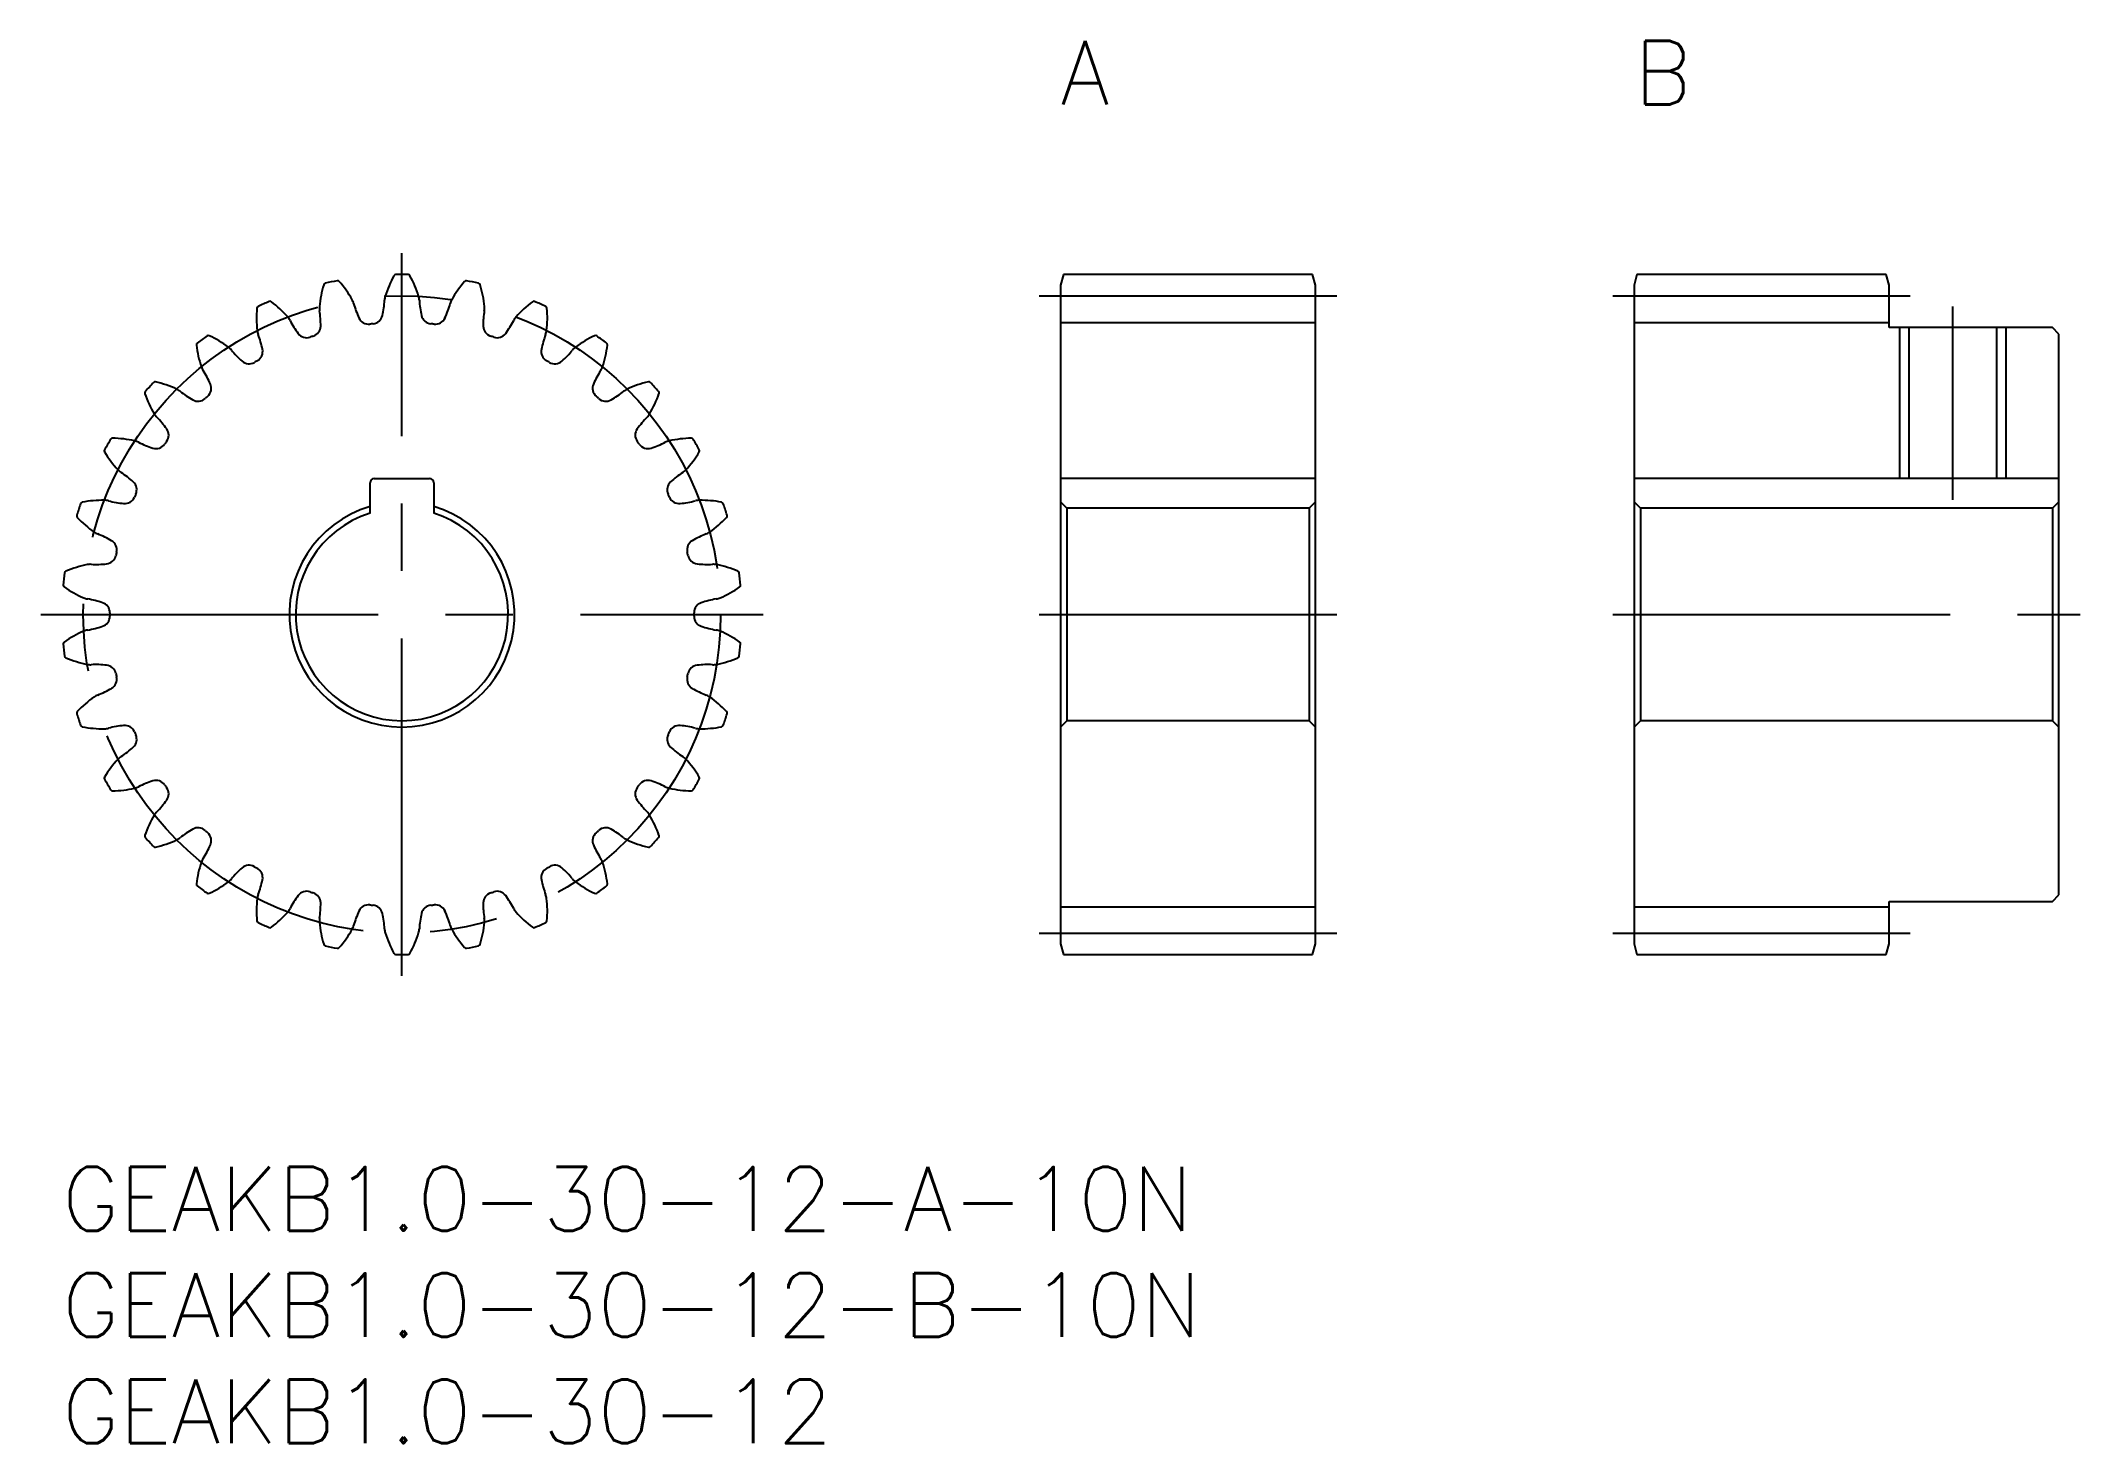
# Model space of a CAD drawing. Extents: x -1 to 95, y -13 to 53.
import ezdxf

# ---------------------------------------------------------------- set-up
doc = ezdxf.new("R2010")
doc.units = 0
doc.header["$LTSCALE"] = 0.5
doc.linetypes.add('CENTER', pattern=[50.8, 31.75, -6.35, 6.35, -6.35])
for name, color, linetype in [('MSM_CENTER', 1, 'CENTER'), ('MSM_CONTINUOUS', 7, 'CONTINUOUS'), ('MSM_NARROW', 5, 'CONTINUOUS'), ('MSM_PART_NUMBER', 7, 'CONTINUOUS')]:
    doc.layers.add(name, color=color, linetype=linetype)
doc.styles.get("Standard").update_dxf_attribs({"font": 'txt.shx', "height": 1, "bigfont": 'bigfont.shx'})

# ---------------------------------------------------------------- blocks, each defined once
blk = doc.blocks.new('*U3')
at = {"layer": 'MSM_PART_NUMBER'}
blk.add_text('GEAKB1.0-30-12-B-10N', height=3, dxfattribs=at).set_placement((0, -8))
blk = doc.blocks.new('*U4')
at = {"layer": 'MSM_PART_NUMBER'}
blk.add_text('GEAKB1.0-30-12-A-10N', height=3, dxfattribs=at).set_placement((0, -3))
blk = doc.blocks.new('*U5')
at = {"layer": 'MSM_PART_NUMBER'}
blk.add_text('A', height=3, dxfattribs=at).set_placement((47, 50))
blk = doc.blocks.new('*U6')
at = {"layer": 'MSM_PART_NUMBER'}
blk.add_text('B', height=3, dxfattribs=at).set_placement((74, 50))
blk = doc.blocks.new('*U7')
at = {"layer": 'MSM_PART_NUMBER'}
blk.add_text('GEAKB1.0-30-12', height=3, dxfattribs=at).set_placement((0, -13))

msp = doc.modelspace()

# ---------------------------------------------------------------- linework, layer by layer
at = {"layer": 'MSM_CENTER'}
for p, q in [((16, 9), (16, 43)), ((46, 41), (60, 41)), ((73, 41), (87, 41)), ((89, 31.4), (89, 40.5)), ((-1, 26), (33, 26)), ((46, 26), (60, 26)), ((73, 26), (95, 26)), ((46, 11), (60, 11)), ((73, 11), (87, 11))]:
    msp.add_line(p, q, dxfattribs=at)
msp.add_circle((16, 26), 15, dxfattribs=at)
at = {"layer": 'MSM_CONTINUOUS'}
for p, q in [((47.134, 42), (47, 41.5)), ((47, 41.5), (47, 10.5)), ((58.866, 42), (47.134, 42)), ((59, 41.5), (58.866, 42)), ((59, 10.5), (59, 41.5)), ((74.134, 42), (74, 41.5)), ((74, 41.5), (74, 10.5)), ((85.866, 42), (74.134, 42)), ((86, 41.5), (85.866, 42)), ((86, 39.5), (86, 41.5)), ((47, 39.75), (59, 39.75)), ((74, 39.75), (86, 39.75)), ((93.7, 39.5), (86, 39.5)), ((86.933, 39.5), (86.933, 32.4)), ((91.067, 39.5), (91.067, 32.4)), ((94, 39.2), (93.7, 39.5)), ((94, 12.8), (94, 39.2)), ((14.5, 30.77), (14.5, 32.2)), ((14.7, 32.4), (17.3, 32.4)), ((17.5, 32.2), (17.5, 30.77)), ((59, 32.4), (47, 32.4)), ((94, 32.4), (74, 32.4)), ((47.3, 31), (47, 31.3)), ((58.7, 31), (47.3, 31)), ((47.3, 31), (47.3, 21)), ((59, 31.3), (58.7, 31)), ((58.7, 31), (58.7, 21)), ((74.3, 31), (74, 31.3)), ((93.7, 31), (74.3, 31)), ((74.3, 31), (74.3, 21)), ((94, 31.3), (93.7, 31)), ((93.7, 31), (93.7, 21)), ((47.3, 21), (47, 20.7)), ((58.7, 21), (47.3, 21)), ((59, 20.7), (58.7, 21)), ((74.3, 21), (74, 20.7)), ((93.7, 21), (74.3, 21)), ((94, 20.7), (93.7, 21)), ((86, 10.5), (86, 12.5)), ((86, 12.5), (93.7, 12.5)), ((93.7, 12.5), (94, 12.8)), ((47, 12.25), (59, 12.25)), ((74, 12.25), (86, 12.25)), ((47, 10.5), (47.134, 10)), ((47.134, 10), (58.866, 10)), ((58.866, 10), (59, 10.5)), ((74, 10.5), (74.134, 10)), ((74.134, 10), (85.866, 10)), ((85.866, 10), (86, 10.5))]:
    msp.add_line(p, q, dxfattribs=at)
for centre, radius, start, end in [((17.099, 40.053), 5, 162.94301, 175), ((12.414, 41.49), 0.1, 103.0335, 162.943), ((16, 26), 16, 100.9665, 103.0335), ((12.975, 41.61), 0.1, 41.05699, 100.9665), ((9.28, 38.391), 5, 29, 41.05699), ((19.996, 39.518), 5, 150.94301, 163), ((15.713, 41.897), 0.1, 91.0335, 150.943), ((16, 26), 16, 88.9665, 91.0335), ((16.287, 41.897), 0.1, 29.05699, 88.9665), ((12.004, 39.518), 5, 17, 29.05699), ((22.72, 38.391), 5, 138.94301, 151), ((19.025, 41.61), 0.1, 79.0335, 138.94301), ((16, 26), 16, 76.9665, 79.0335), ((19.586, 41.49), 0.1, 17.05699, 76.96646), ((14.901, 40.053), 5, 5, 17.05699), ((14.153, 39.974), 5, 174.94301, 187), ((9.272, 40.406), 0.1, 115.0335, 174.943), ((16, 26), 16, 112.9665, 115.0335), ((9.796, 40.64), 0.1, 53.05699, 112.9665), ((6.851, 36.723), 5, 41, 53.05699), ((12.935, 40.417), 0.821, 174.99999, 188.59377), ((12.935, 40.417), 0.821, 15.40623, 29.00001), ((18.176, 41.865), 4.615, 195.44627, 204.42293), ((10.574, 41.066), 4.615, 347.57707, 356.55373), ((16, 40.739), 0.821, 162.99999, 176.59377), ((16, 40.739), 0.821, 3.40623, 17.00001), ((21.426, 41.066), 4.615, 183.44627, 192.42293), ((13.824, 41.865), 4.615, 335.57707, 344.55373), ((19.065, 40.417), 0.821, 150.99999, 164.59377), ((19.065, 40.417), 0.821, 351.40623, 5.00001), ((25.149, 36.723), 5, 126.94301, 139), ((22.204, 40.64), 0.1, 67.0335, 126.943), ((16, 26), 16, 64.9665, 67.0335), ((22.728, 40.406), 0.1, 5.05699, 64.96646), ((17.847, 39.974), 5, 353, 5.05699), ((10.005, 39.465), 0.821, 186.99999, 200.59377), ((10.005, 39.465), 0.821, 27.40623, 41.00001), ((14.83, 41.97), 4.615, 207.44627, 216.42293), ((11.675, 39.578), 0.5, 287.66834, 359.57707), ((7.56, 39.608), 4.615, 359.57707, 8.55373), ((14.428, 40.163), 0.5, 204.42293, 276.33167), ((16, 26), 13.75, 95.66833, 96.33167), ((14.593, 40.18), 0.5, 275.66833, 347.57707), ((17.407, 40.18), 0.5, 192.42293, 264.33167), ((16, 26), 13.75, 83.66833, 84.33167), ((17.572, 40.163), 0.5, 263.66833, 335.57707), ((24.44, 39.608), 4.615, 171.44627, 180.42293), ((20.325, 39.578), 0.5, 180.42293, 252.33167), ((17.17, 41.97), 4.615, 323.57707, 332.55373), ((21.995, 39.465), 0.821, 138.99999, 152.59377), ((21.995, 39.465), 0.821, 339.40623, 353.00001), ((6.424, 38.693), 0.1, 127.0335, 186.943), ((11.288, 39.285), 5, 186.94301, 199), ((16, 26), 16, 124.9665, 127.0335), ((6.888, 39.03), 0.1, 65.05699, 124.96652), ((4.821, 34.587), 5, 53, 65.05699), ((7.336, 37.924), 0.821, 39.40623, 53.00001), ((11.535, 41.378), 4.615, 219.44627, 228.42293), ((8.947, 38.382), 0.5, 299.66833, 11.57707), ((4.915, 37.556), 4.615, 11.57707, 20.55373), ((11.518, 39.527), 0.5, 216.42293, 288.33167), ((16, 26), 13.75, 107.66833, 108.33167), ((16, 26), 13.75, 71.66833, 72.33167), ((20.482, 39.527), 0.5, 251.66833, 323.57707), ((23.053, 38.382), 0.5, 168.42293, 240.33167), ((27.085, 37.556), 4.615, 159.44627, 168.42293), ((20.465, 41.378), 4.615, 311.57707, 320.55373), ((24.664, 37.924), 0.821, 126.99999, 140.59377), ((27.179, 34.587), 5, 114.94301, 127), ((25.112, 39.03), 0.1, 55.0335, 114.94301), ((16, 26), 16, 52.9665, 55.0335), ((20.712, 39.285), 5, 341, 353.05699), ((25.576, 38.693), 0.1, 353.05699, 52.96646), ((7.336, 37.924), 0.821, 198.99999, 212.59377), ((2.755, 34.999), 4.615, 23.57707, 32.55373), ((8.804, 38.299), 0.5, 228.42293, 300.33167), ((16, 26), 13.75, 119.66833, 120.33167), ((16, 26), 13.75, 59.66833, 60.33167), ((23.196, 38.299), 0.5, 239.66833, 311.57707), ((29.245, 34.999), 4.615, 147.44627, 156.42293), ((24.664, 37.924), 0.821, 327.40623, 341.00001), ((3.994, 36.424), 0.1, 139.0335, 198.943), ((16, 26), 16, 136.9665, 139.0335), ((4.378, 36.851), 0.1, 77.05699, 136.96652), ((3.28, 32.075), 5, 65, 77.05699), ((5.046, 35.863), 0.821, 51.40623, 65.00001), ((8.435, 40.114), 4.615, 231.44627, 240.42293), ((6.526, 36.645), 0.5, 311.66833, 23.57707), ((25.474, 36.645), 0.5, 156.42293, 228.33167), ((23.565, 40.114), 4.615, 299.57707, 308.55373), ((26.954, 35.863), 0.821, 114.99999, 128.59377), ((28.72, 32.075), 5, 102.94301, 115), ((27.622, 36.851), 0.1, 43.0335, 102.94301), ((16, 26), 16, 40.9665, 43.0335), ((28.006, 36.424), 0.1, 341.05699, 40.96647), ((8.629, 38.015), 5, 198.94301, 211), ((6.404, 36.534), 0.5, 240.42293, 312.33167), ((16, 26), 13.75, 131.66833, 132.33167), ((16, 26), 13.75, 47.66833, 48.33167), ((25.596, 36.534), 0.5, 227.66833, 299.57707), ((23.371, 38.015), 5, 329, 341.05699), ((5.046, 35.863), 0.821, 210.99999, 224.59377), ((1.173, 32.048), 4.615, 35.57707, 44.55373), ((4.52, 34.443), 0.5, 323.66833, 35.57707), ((27.48, 34.443), 0.5, 144.42293, 216.33167), ((30.827, 32.048), 4.615, 135.44627, 144.42293), ((26.954, 35.863), 0.821, 315.40623, 329.00001), ((2.089, 33.7), 0.1, 151.0335, 210.94301), ((16, 26), 16, 148.9665, 151.0335), ((6.292, 36.22), 5, 210.94301, 223), ((2.376, 34.197), 0.1, 89.05699, 148.96652), ((2.295, 29.298), 5, 77, 89.05699), ((3.235, 33.37), 0.821, 63.40623, 77.00001), ((5.666, 38.232), 4.615, 243.44627, 252.42293), ((4.423, 34.309), 0.5, 252.42293, 324.33167), ((16, 26), 13.75, 143.66833, 144.33167), ((16, 26), 13.75, 35.66833, 36.33167), ((27.577, 34.309), 0.5, 215.66833, 287.57707), ((26.334, 38.232), 4.615, 287.57707, 296.55373), ((28.765, 33.37), 0.821, 102.99999, 116.59377), ((29.705, 29.298), 5, 90.94301, 103), ((25.708, 36.22), 5, 317, 329.05699), ((29.624, 34.197), 0.1, 31.0335, 90.94301), ((16, 26), 16, 28.9665, 31.0335), ((29.911, 33.7), 0.1, 329.05699, 28.96647), ((3.235, 33.37), 0.821, 222.99999, 236.59377), ((0.24, 28.833), 4.615, 47.57707, 56.55373), ((31.76, 28.833), 4.615, 123.44627, 132.42293), ((28.765, 33.37), 0.821, 303.40623, 317.00001), ((3.016, 31.871), 0.5, 335.66833, 47.57708), ((14.7, 32.2), 0.2, 90, 180), ((17.3, 32.2), 0.2, 0, 90), ((28.984, 31.871), 0.5, 132.42293, 204.33167), ((16, 26), 16, 160.9665, 163.0335), ((0.969, 31.185), 0.1, 101.05699, 160.96649), ((1.909, 26.376), 5, 89, 101.05699), ((1.982, 30.555), 0.821, 75.40623, 89.00001), ((3.349, 35.816), 4.615, 255.44627, 264.42293), ((2.949, 31.721), 0.5, 264.42293, 336.33164), ((16, 26), 13.75, 155.66833, 156.33167), ((16, 26), 5.3, 106.44046, 73.55954), ((16, 26), 5, 107.4576, 72.5424), ((16, 26), 13.75, 23.66833, 24.33167), ((29.051, 31.721), 0.5, 203.66833, 275.57708), ((28.651, 35.816), 4.615, 275.57707, 284.55373), ((30.018, 30.555), 0.821, 90.99999, 104.59377), ((30.091, 26.376), 5, 78.94301, 91), ((31.031, 31.185), 0.1, 19.0335, 78.94301), ((16, 26), 16, 16.9665, 19.0335), ((0.792, 30.64), 0.1, 163.0335, 222.943), ((4.379, 33.978), 5, 222.94301, 235), ((1.982, 30.555), 0.821, 234.99999, 248.59377), ((-0.005, 25.495), 4.615, 59.57707, 68.55373), ((32.005, 25.495), 4.615, 111.44627, 120.42293), ((30.018, 30.555), 0.821, 291.40623, 305.00001), ((27.621, 33.978), 5, 305, 317.05699), ((31.208, 30.64), 0.1, 317.05699, 16.96647), ((2.079, 29.043), 0.5, 347.66833, 59.57708), ((16, 26), 13.75, 167.66833, 168.33167), ((29.921, 29.043), 0.5, 120.42293, 192.33167), ((16, 26), 13.75, 11.66833, 12.33167), ((16, 26), 16, 172.9665, 175.0335), ((0.22, 27.947), 0.1, 113.05699, 172.96649), ((2.139, 23.438), 5, 101, 113.05699), ((1.341, 27.541), 0.821, 87.40623, 101.00001), ((1.584, 32.972), 4.615, 267.44627, 276.42293), ((2.044, 28.882), 0.5, 276.42293, 348.33164), ((29.956, 28.882), 0.5, 191.66833, 263.57708), ((30.416, 32.972), 4.615, 263.57707, 272.55373), ((30.659, 27.541), 0.821, 78.99999, 92.59377), ((29.861, 23.438), 5, 66.94301, 79), ((31.78, 27.947), 0.1, 7.0335, 66.94301), ((16, 26), 16, 4.9665, 7.0335), ((0.16, 27.377), 0.1, 175.0335, 234.943), ((2.974, 31.388), 5, 234.94301, 247), ((29.026, 31.388), 5, 293, 305.05699), ((31.84, 27.377), 0.1, 305.05699, 4.96647), ((1.341, 27.541), 0.821, 246.99999, 260.59377), ((0.45, 22.178), 4.615, 71.57707, 80.55373), ((1.75, 26.082), 0.5, 359.66833, 71.57708), ((1.75, 25.918), 0.5, 288.42293, 0.33164), ((16, 26), 13.75, 179.66833, 180.33167), ((30.25, 26.082), 0.5, 108.42293, 180.33167), ((16, 26), 13.75, 359.66833, 0.33167), ((30.25, 25.918), 0.5, 179.66833, 251.57708), ((31.55, 22.178), 4.615, 99.44627, 108.42293), ((30.659, 27.541), 0.821, 279.40623, 293.00001), ((2.974, 20.612), 5, 113, 125.05699), ((1.341, 24.459), 0.821, 99.40623, 113.00001), ((0.45, 29.822), 4.615, 279.44627, 288.42293), ((31.55, 29.822), 4.615, 251.57707, 260.55373), ((30.659, 24.459), 0.821, 66.99999, 80.59377), ((29.026, 20.612), 5, 54.94301, 67), ((0.16, 24.623), 0.1, 125.05699, 184.96648), ((16, 26), 16, 184.9665, 187.0335), ((0.22, 24.053), 0.1, 187.0335, 246.943), ((31.78, 24.053), 0.1, 293.05699, 352.96647), ((16, 26), 16, 352.9665, 355.0335), ((31.84, 24.623), 0.1, 355.0335, 54.94301), ((2.139, 28.562), 5, 246.94301, 259), ((1.341, 24.459), 0.821, 258.99999, 272.59377), ((1.584, 19.028), 4.615, 83.57707, 92.55373), ((2.044, 23.118), 0.5, 11.66833, 83.57708), ((2.079, 22.957), 0.5, 300.42293, 12.33164), ((16, 26), 13.75, 191.66833, 192.33167), ((29.921, 22.957), 0.5, 167.66833, 239.57707), ((16, 26), 13.75, 347.66833, 348.33167), ((29.956, 23.118), 0.5, 96.42293, 168.33167), ((30.416, 19.028), 4.615, 87.44627, 96.42293), ((30.659, 24.459), 0.821, 267.40623, 281.00001), ((29.861, 28.562), 5, 281, 293.05699), ((4.379, 18.022), 5, 125, 137.05699), ((1.982, 21.445), 0.821, 111.40623, 125.00001), ((-0.005, 26.505), 4.615, 291.44627, 300.42293), ((32.005, 26.505), 4.615, 239.57707, 248.55373), ((30.018, 21.445), 0.821, 54.99999, 68.59377), ((27.621, 18.022), 5, 42.94301, 55), ((0.792, 21.36), 0.1, 137.05699, 196.96648), ((16, 26), 16, 196.9665, 199.0335), ((16, 26), 16, 340.9665, 343.0335), ((31.208, 21.36), 0.1, 343.0335, 42.943), ((0.969, 20.815), 0.1, 199.0335, 258.943), ((1.909, 25.624), 5, 258.94301, 271), ((1.982, 21.445), 0.821, 270.99999, 284.59377), ((3.349, 16.184), 4.615, 95.57707, 104.55373), ((2.949, 20.279), 0.5, 23.66833, 95.57708), ((3.016, 20.129), 0.5, 312.42293, 24.33167), ((16, 26), 13.75, 203.66833, 204.33167), ((28.984, 20.129), 0.5, 155.66833, 227.57708), ((16, 26), 13.75, 335.66833, 336.33167), ((29.051, 20.279), 0.5, 84.42293, 156.33167), ((28.651, 16.184), 4.615, 75.44627, 84.42293), ((30.018, 21.445), 0.821, 255.40623, 269.00001), ((30.091, 25.624), 5, 269, 281.05699), ((31.031, 20.815), 0.1, 281.05699, 340.96647), ((3.235, 18.63), 0.821, 123.40623, 137.00001), ((0.24, 23.167), 4.615, 303.44627, 312.42293), ((31.76, 23.167), 4.615, 227.57707, 236.55373), ((28.765, 18.63), 0.821, 42.99999, 56.59377), ((2.089, 18.3), 0.1, 149.05699, 208.96648), ((16, 26), 16, 208.9665, 211.0335), ((6.292, 15.78), 5, 137, 149.05699), ((25.708, 15.78), 5, 30.94301, 43), ((16, 26), 16, 328.9665, 331.0335), ((29.911, 18.3), 0.1, 331.0335, 30.943), ((2.376, 17.803), 0.1, 211.0335, 270.943), ((2.295, 22.702), 5, 270.94301, 283), ((3.235, 18.63), 0.821, 282.99999, 296.59377), ((5.666, 13.768), 4.615, 107.57707, 116.55373), ((4.423, 17.691), 0.5, 35.66833, 107.57708), ((16, 26), 13.75, 215.66833, 216.33167), ((4.52, 17.557), 0.5, 324.42293, 36.33167), ((27.48, 17.557), 0.5, 143.66833, 215.57707), ((16, 26), 13.75, 323.66833, 324.33167), ((27.577, 17.691), 0.5, 72.42293, 144.33167), ((26.334, 13.768), 4.615, 63.44627, 72.42293), ((28.765, 18.63), 0.821, 243.40623, 257.00001), ((29.705, 22.702), 5, 257, 269.05699), ((29.624, 17.803), 0.1, 269.05699, 328.96654), ((8.629, 13.985), 5, 149, 161.05699), ((5.046, 16.137), 0.821, 135.40623, 149.00001), ((1.173, 19.952), 4.615, 315.44627, 324.42293), ((30.827, 19.952), 4.615, 215.57707, 224.55373), ((26.954, 16.137), 0.821, 30.99999, 44.59377), ((23.371, 13.985), 5, 18.94301, 31), ((3.994, 15.576), 0.1, 161.05699, 220.96648), ((16, 26), 16, 220.9665, 223.0335), ((3.28, 19.925), 5, 282.94301, 295), ((5.046, 16.137), 0.821, 294.99999, 308.59377), ((8.435, 11.886), 4.615, 119.57707, 128.55373), ((6.404, 15.466), 0.5, 47.66833, 119.57707), ((16, 26), 13.75, 227.66833, 228.33167), ((6.526, 15.355), 0.5, 336.42293, 48.33167), ((25.474, 15.355), 0.5, 131.66833, 203.57708), ((16, 26), 13.75, 311.66833, 312.33167), ((25.596, 15.466), 0.5, 60.42293, 132.33167), ((23.565, 11.886), 4.615, 51.44627, 60.42293), ((26.954, 16.137), 0.821, 231.40623, 245.00001), ((28.72, 19.925), 5, 245, 257.05699), ((16, 26), 16, 316.9665, 319.0335), ((28.006, 15.576), 0.1, 319.0335, 18.943), ((4.378, 15.149), 0.1, 223.0335, 282.943), ((7.336, 14.076), 0.821, 147.40623, 161.00001), ((2.755, 17.001), 4.615, 327.44627, 336.42293), ((29.245, 17.001), 4.615, 203.57707, 212.55373), ((24.664, 14.076), 0.821, 18.99999, 32.59377), ((27.622, 15.149), 0.1, 257.05699, 316.96654), ((11.288, 12.715), 5, 161, 173.05699), ((7.336, 14.076), 0.821, 306.99999, 320.59377), ((11.535, 10.622), 4.615, 131.57707, 140.55373), ((8.804, 13.701), 0.5, 59.66833, 131.57707), ((16, 26), 13.75, 239.66833, 240.33167), ((8.947, 13.618), 0.5, 348.42293, 60.33167), ((4.915, 14.444), 4.615, 339.44627, 348.42293), ((23.053, 13.618), 0.5, 119.66833, 191.57707), ((27.085, 14.444), 4.615, 191.57707, 200.55373), ((16, 26), 13.75, 299.66833, 300.33167), ((23.196, 13.701), 0.5, 48.42293, 120.33167), ((20.465, 10.622), 4.615, 39.44627, 48.42293), ((24.664, 14.076), 0.821, 219.40623, 233.00001), ((20.712, 12.715), 5, 6.94301, 19), ((6.424, 13.307), 0.1, 173.05699, 232.96648), ((16, 26), 16, 232.9665, 235.0335), ((6.888, 12.97), 0.1, 235.0335, 294.94301), ((4.821, 17.413), 5, 294.94301, 307), ((14.153, 12.026), 5, 173, 185.05699), ((10.005, 12.535), 0.821, 159.40623, 173.00001), ((14.83, 10.03), 4.615, 143.57707, 152.55373), ((11.518, 12.473), 0.5, 71.66833, 143.57708), ((16, 26), 13.75, 251.66833, 252.33167), ((11.675, 12.422), 0.5, 0.42293, 72.33167), ((20.325, 12.422), 0.5, 107.66833, 179.57708), ((16, 26), 13.75, 287.66833, 288.33167), ((20.482, 12.473), 0.5, 36.42293, 108.33167), ((17.17, 10.03), 4.615, 27.44627, 36.42293), ((21.995, 12.535), 0.821, 6.99999, 20.59377), ((17.847, 12.026), 5, 354.94301, 7), ((27.179, 17.413), 5, 233, 245.05699), ((25.112, 12.97), 0.1, 245.05699, 304.96647), ((16, 26), 16, 304.9665, 307.0335), ((25.576, 13.307), 0.1, 307.0335, 6.943), ((9.272, 11.594), 0.1, 185.05699, 244.96648), ((6.851, 15.277), 5, 306.94301, 319), ((10.005, 12.535), 0.821, 318.99999, 332.59377), ((12.935, 11.583), 0.821, 171.40623, 185.00001), ((7.56, 12.392), 4.615, 351.44627, 0.42293), ((18.176, 10.135), 4.615, 155.57707, 164.55373), ((14.428, 11.837), 0.5, 83.66833, 155.57708), ((16, 26), 13.75, 263.66833, 264.33167), ((14.593, 11.82), 0.5, 12.42293, 84.33167), ((10.574, 10.934), 4.615, 3.44627, 12.42293), ((21.426, 10.934), 4.615, 167.57707, 176.55373), ((17.407, 11.82), 0.5, 95.66833, 167.57708), ((16, 26), 13.75, 275.66833, 276.33167), ((17.572, 11.837), 0.5, 24.42293, 96.33167), ((13.824, 10.135), 4.615, 15.44627, 24.42293), ((24.44, 12.392), 4.615, 179.57707, 188.55373), ((19.065, 11.583), 0.821, 354.99999, 8.59377), ((21.995, 12.535), 0.821, 207.40623, 221.00001), ((25.149, 15.277), 5, 221, 233.05699), ((22.728, 11.594), 0.1, 295.0335, 354.943), ((16, 26), 16, 244.9665, 247.0335), ((9.796, 11.36), 0.1, 247.0335, 306.94301), ((17.099, 11.947), 5, 185, 197.05699), ((9.28, 13.609), 5, 318.94301, 331), ((12.935, 11.583), 0.821, 330.99999, 344.59377), ((16, 11.261), 0.821, 183.40623, 197.00001), ((19.996, 12.482), 5, 197, 209.05699), ((12.004, 12.482), 5, 330.94301, 343), ((16, 11.261), 0.821, 342.99999, 356.59377), ((19.065, 11.583), 0.821, 195.40623, 209.00001), ((22.72, 13.609), 5, 209, 221.05699), ((14.901, 11.947), 5, 342.94301, 355), ((22.204, 11.36), 0.1, 233.05699, 292.96647), ((16, 26), 16, 292.9665, 295.0335), ((12.414, 10.51), 0.1, 197.05699, 256.96648), ((16, 26), 16, 256.9665, 259.0335), ((12.975, 10.39), 0.1, 259.0335, 318.94301), ((15.713, 10.103), 0.1, 209.05699, 268.96648), ((16, 26), 16, 268.9665, 271.0335), ((16.287, 10.103), 0.1, 271.0335, 330.94301), ((19.025, 10.39), 0.1, 221.05699, 280.96647), ((16, 26), 16, 280.9665, 283.0335), ((19.586, 10.51), 0.1, 283.0335, 342.943)]:
    msp.add_arc(centre, radius, start, end, dxfattribs=at)
at = {"layer": 'MSM_NARROW'}
for p, q in [((86.5, 39.5), (86.5, 32.4)), ((91.5, 39.5), (91.5, 32.4))]:
    msp.add_line(p, q, dxfattribs=at)

# ---------------------------------------------------------------- block references
at = {"layer": 'MSM_CONTINUOUS'}
for name in ['*U5', '*U6', '*U4', '*U3', '*U7']:
    msp.add_blockref(name, (0, 0), dxfattribs=at)

doc.saveas('drawing.dxf')
